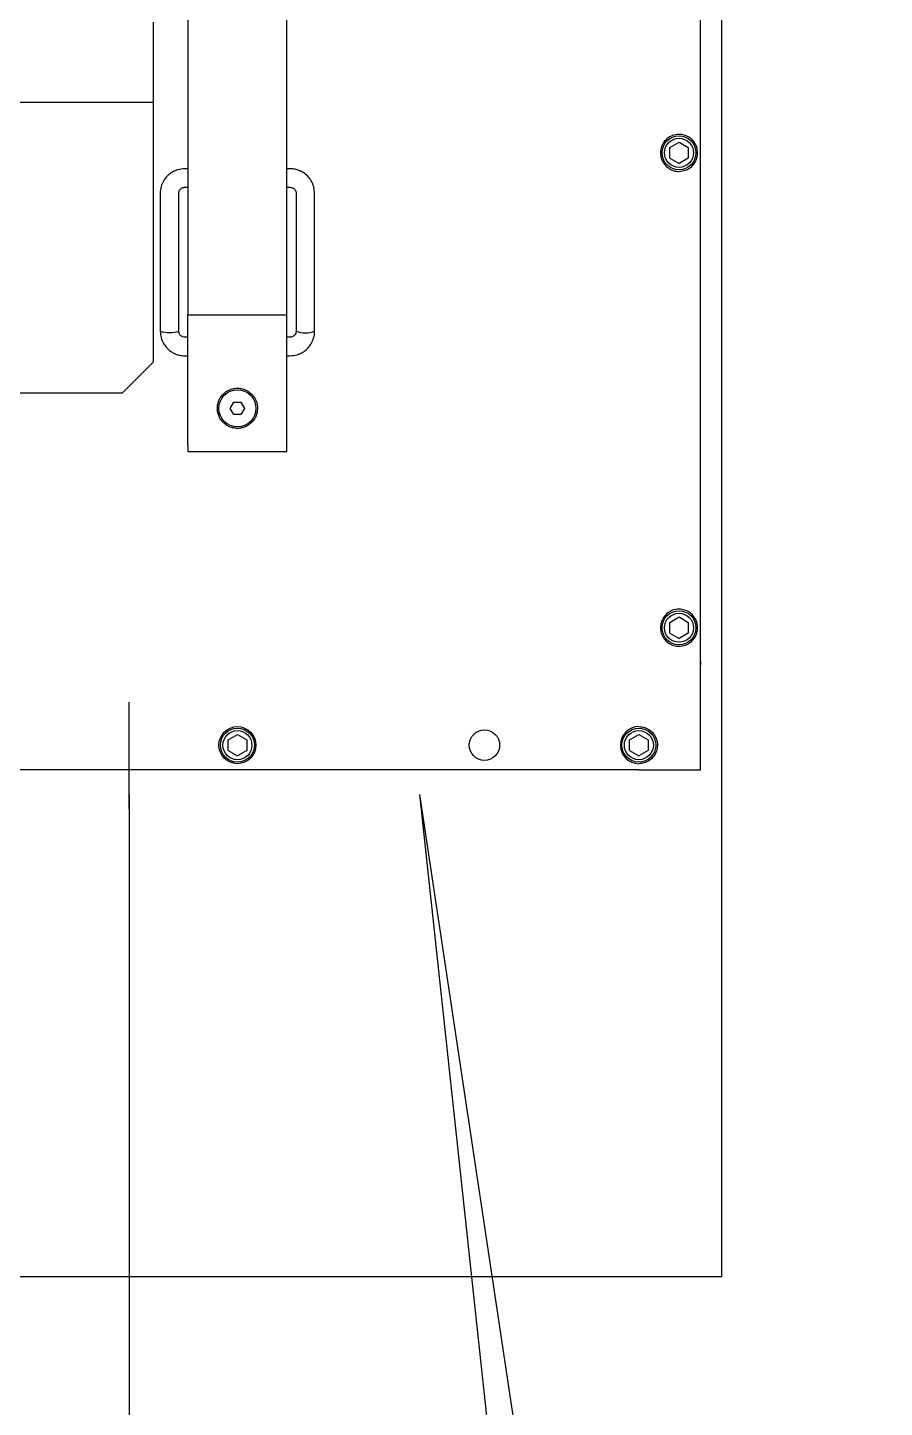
# Model space of a CAD drawing. Extents: x 500 to 100500, y -14500 to 21140.
# Drawn here: x 7449.4 to 7588.1, y -10017 to -9793.8 of the extents above; entities that cross this region are included whole.
import ezdxf

# ---------------------------------------------------------------- set-up
doc = ezdxf.new("R2010")
doc.units = 0
doc.linetypes.add('CENTER', pattern=[10.16, 6.35, -1.27, 1.27, -1.27])
doc.layers.get('0').update_dxf_attribs({"linetype": 'CONTINUOUS'})
for name, color, linetype in [('Center', 1, 'CENTER'), ('D', 7, 'CONTINUOUS'), ('SLD-0', 7, 'CONTINUOUS')]:
    doc.layers.add(name, color=color, linetype=linetype)

# ---------------------------------------------------------------- blocks, each defined once
blk = doc.blocks.new('KJ특성 TURN')
at = {"layer": 'SLD-0'}
for p, q in [((9282.78, -70944.09), (9282.78, -70931.09)), ((9282.78, -70944.09), (9235.48, -70944.09)), ((9282.78, -70986.09), (9282.78, -70944.09)), ((9277.78, -70991.09), (9282.78, -70986.09)), ((9243.78, -70991.09), (9277.78, -70991.09))]:
    blk.add_line(p, q, dxfattribs=at)
blk = doc.blocks.new('KJVision F')
at = {"color": 2, "linetype": 'Continuous', "lineweight": 25}
for p, q in [((8310.12, -71003.14, -10.47), (8310.12, -70726.64, -10.47)), ((8310.12, -70985.64, -10.47), (8310.12, -70744.14, -10.47)), ((8227.12, -70799.09, -10.47), (8227.12, -70929.5, -10.47)), ((8243.12, -70929.5, -10.47), (8243.12, -70799.09, -10.47)), ((8305.12, -70902.44, -10.47), (8306.62, -70901.57, -10.47)), ((8306.62, -70901.57, -10.47), (8308.12, -70902.44, -10.47)), ((8305.12, -70904.17, -10.47), (8305.12, -70902.44, -10.47)), ((8308.12, -70902.44, -10.47), (8308.12, -70904.17, -10.47)), ((8227.12, -70905.87, -10.47), (8226.62, -70905.87, -10.47)), ((8243.62, -70905.87, -10.47), (8243.12, -70905.87, -10.47)), ((8305.12, -70904.17, -10.47), (8306.62, -70905.04, -10.47)), ((8308.12, -70904.17, -10.47), (8306.62, -70905.04, -10.47)), ((8222.62, -70909.85, -10.47), (8222.62, -70932.16, -10.47)), ((8225.62, -70932.16, -10.47), (8225.62, -70909.85, -10.47)), ((8226.62, -70908.87, -10.47), (8227.12, -70908.87, -10.47)), ((8243.12, -70908.87, -10.47), (8243.62, -70908.87, -10.47)), ((8244.62, -70909.85, -10.47), (8244.62, -70932.16, -10.47)), ((8247.62, -70932.16, -10.47), (8247.62, -70909.85, -10.47)), ((8227.12, -70929.5, -10.47), (8243.12, -70929.5, -10.47)), ((8227.12, -70929.5, -10.47), (8243.12, -70929.5, -10.47)), ((8227.12, -70929.5, -10.47), (8227.12, -70929.5, -10.47)), ((8227.12, -70930.3, -10.47), (8227.12, -70929.5, -10.47)), ((8227.12, -70933.48, -10.47), (8227.12, -70930.3, -10.47)), ((8243.12, -70929.5, -10.47), (8243.12, -70929.5, -10.47)), ((8243.12, -70930.3, -10.47), (8243.12, -70929.5, -10.47)), ((8243.12, -70933.48, -10.47), (8243.12, -70930.3, -10.47)), ((8227.12, -70933.14, -10.47), (8226.62, -70933.14, -10.47)), ((8227.12, -70942.47, -10.47), (8227.12, -70933.48, -10.47)), ((8243.62, -70933.14, -10.47), (8243.12, -70933.14, -10.47)), ((8243.12, -70942.47, -10.47), (8243.12, -70933.48, -10.47)), ((8226.62, -70936.14, -10.47), (8227.12, -70936.14, -10.47)), ((8243.12, -70936.14, -10.47), (8243.62, -70936.14, -10.47)), ((8227.12, -70950.52, -10.47), (8227.12, -70942.47, -10.47)), ((8233.97, -70944.64, -10.47), (8234.54, -70943.64, -10.47)), ((8234.54, -70943.64, -10.47), (8235.7, -70943.64, -10.47)), ((8235.7, -70943.64, -10.47), (8236.28, -70944.64, -10.47)), ((8243.12, -70950.52, -10.47), (8243.12, -70942.47, -10.47)), ((8234.54, -70945.64, -10.47), (8233.97, -70944.64, -10.47)), ((8235.7, -70945.64, -10.47), (8234.54, -70945.64, -10.47)), ((8236.28, -70944.64, -10.47), (8235.7, -70945.64, -10.47)), ((8227.12, -70950.52, -10.47), (8227.12, -70951.64, -10.47)), ((8243.12, -70951.64, -10.47), (8243.12, -70950.52, -10.47)), ((8227.12, -70951.64, -10.47), (8243.12, -70951.64, -10.47)), ((8305.12, -70979.27, -10.47), (8306.62, -70978.4, -10.47)), ((8305.12, -70981, -10.47), (8305.12, -70979.27, -10.47)), ((8306.62, -70978.4, -10.47), (8308.12, -70979.27, -10.47)), ((8308.12, -70979.27, -10.47), (8308.12, -70981, -10.47)), ((8305.12, -70981, -10.47), (8306.62, -70981.87, -10.47)), ((8308.12, -70981, -10.47), (8306.62, -70981.87, -10.47)), ((8310.12, -70985.64, -10.47), (8310.12, -70985.64, -10.47)), ((8310.12, -70985.64, -10.47), (8310.12, -70986.14, -10.47)), ((8310.12, -70986.14, -10.47), (8310.12, -70986.14, -10.47)), ((8310.12, -71002.14, -10.47), (8310.12, -70986.14, -10.47)), ((8233.62, -70998.27, -10.47), (8235.12, -70997.4, -10.47)), ((8235.12, -70997.4, -10.47), (8236.62, -70998.27, -10.47)), ((8298.62, -70998.27, -10.47), (8300.12, -70997.4, -10.47)), ((8300.12, -70997.4, -10.47), (8301.62, -70998.27, -10.47)), ((8233.62, -71000, -10.47), (8233.62, -70998.27, -10.47)), ((8233.62, -71000, -10.47), (8235.12, -71000.87, -10.47)), ((8236.62, -71000, -10.47), (8235.12, -71000.87, -10.47)), ((8236.62, -70998.27, -10.47), (8236.62, -71000, -10.47)), ((8298.62, -71000, -10.47), (8298.62, -70998.27, -10.47)), ((8298.62, -71000, -10.47), (8300.12, -71000.87, -10.47)), ((8301.62, -71000, -10.47), (8300.12, -71000.87, -10.47)), ((8301.62, -70998.27, -10.47), (8301.62, -71000, -10.47)), ((8310.12, -71002.14, -10.47), (8310.12, -71002.14, -10.47)), ((8300.12, -71003.14, -10.47), (8170.12, -71003.14, -10.47)), ((8300.12, -71003.14, -10.47), (8310.12, -71003.14, -10.47))]:
    blk.add_line(p, q, dxfattribs=at)
at = {"color": 2}
for p, q in [((8217.62, -71009.5, -10.47), (8217.62, -70992.16, -10.47)), ((8217.62, -71007.14, -10.47), (8217.62, -72337.14, -10.47)), ((8264.62, -71007.14, -10.47), (8464.62, -72337.14, -10.47)), ((8264.62, -71007.14, -10.47), (8307.62, -71407.14, -10.47))]:
    blk.add_line(p, q, dxfattribs=at)
at = {"color": 2, "linetype": 'Continuous', "lineweight": 25}
for centre, radius in [((8306.62, -70903.3, -10.47), 2.75), ((8306.62, -70903.3, -10.47), 2.35), ((8235.12, -70944.64, -10.47), 3), ((8306.62, -70980.14, -10.47), 2.75), ((8306.62, -70980.14, -10.47), 2.35), ((8235.12, -70999.14, -10.47), 3), ((8235.12, -70999.14, -10.47), 2.75), ((8235.12, -70999.14, -10.47), 2.35), ((8275.12, -70999.14, -10.47), 2.46), ((8300.12, -70999.14, -10.47), 2.75), ((8300.12, -70999.14, -10.47), 2.35)]:
    blk.add_circle(centre, radius, dxfattribs=at)
for centre, radius, start, end in [((8224.12, -70927.59, -10.47), 4.8, 251.8089, 288.1911), ((8246.12, -70928.35, -10.47), 4.09, 248.4967, 291.5033), ((8300.12, -70999.14, -10.47), 3, 90, 270)]:
    blk.add_arc(centre, radius, start, end, dxfattribs=at)
for points, knots in [([(8306.6, -70906.3, -10.47), (8306.54, -70906.3, -10.47), (8306.21, -70906.29, -10.47), (8305.59, -70906.17, -10.47), (8304.78, -70905.73, -10.47), (8304.13, -70905.06, -10.47), (8303.71, -70904.21, -10.47), (8303.57, -70903.25, -10.47), (8303.74, -70902.27, -10.47), (8304.26, -70901.35, -10.47), (8305.09, -70900.65, -10.47), (8306.12, -70900.28, -10.47), (8307.37, -70900.3, -10.47), (8308.53, -70900.86, -10.47), (8309.23, -70901.71, -10.47), (8309.52, -70902.48, -10.47), (8309.61, -70902.97, -10.47), (8309.63, -70903.35, -10.47), (8309.6, -70903.72, -10.47), (8309.51, -70904.16, -10.47), (8309.3, -70904.72, -10.47), (8308.77, -70905.48, -10.47), (8307.9, -70906.16, -10.47), (8306.97, -70906.26, -10.47), (8306.6, -70906.3, -10.47)], [0, 0, 0, 0, 0.0087568, 0.0558583, 0.0983847, 0.1391779, 0.1795479, 0.2199494, 0.2609889, 0.3049239, 0.3554509, 0.4056957, 0.4667145, 0.5618717, 0.6487742, 0.6858136, 0.7049587, 0.7196088, 0.7342042, 0.752465, 0.7855309, 0.8372825, 0.9351477, 1, 1, 1, 1]), ([(8226.62, -70905.87, -10.47), (8226.23, -70905.9, -10.47), (8225.69, -70905.94, -10.47), (8224.93, -70906.23, -10.47), (8224.31, -70906.57, -10.47), (8223.66, -70907.12, -10.47), (8223.11, -70907.86, -10.47), (8222.75, -70908.76, -10.47), (8222.58, -70909.46, -10.47), (8222.63, -70909.83, -10.47), (8222.63, -70909.85, -10.47)], [0, 0, 0, 0, 0.184865, 0.260647, 0.386958, 0.52041, 0.666196, 0.822242, 0.988754, 1, 1, 1, 1]), ([(8247.61, -70909.85, -10.47), (8247.59, -70909.5, -10.47), (8247.54, -70908.8, -10.47), (8247.12, -70907.83, -10.47), (8246.5, -70907.02, -10.47), (8245.8, -70906.48, -10.47), (8245.12, -70906.14, -10.47), (8244.42, -70905.92, -10.47), (8243.9, -70905.89, -10.47), (8243.62, -70905.87, -10.47)], [0, 0, 0, 0, 0.167317, 0.33559, 0.499903, 0.650442, 0.754342, 0.865168, 1, 1, 1, 1]), ([(8225.64, -70909.85, -10.47), (8225.63, -70909.79, -10.47), (8225.63, -70909.61, -10.47), (8225.75, -70909.34, -10.47), (8225.95, -70909.11, -10.47), (8226.17, -70908.97, -10.47), (8226.39, -70908.88, -10.47), (8226.55, -70908.87, -10.47), (8226.62, -70908.87, -10.47)], [0, 0, 0, 0, 0.122287, 0.355256, 0.563161, 0.706534, 0.857521, 1, 1, 1, 1]), ([(8243.62, -70908.87, -10.47), (8243.75, -70908.88, -10.47), (8243.93, -70908.9, -10.47), (8244.17, -70909.02, -10.47), (8244.35, -70909.16, -10.47), (8244.52, -70909.39, -10.47), (8244.62, -70909.63, -10.47), (8244.61, -70909.79, -10.47), (8244.6, -70909.85, -10.47)], [0, 0, 0, 0, 0.239521, 0.338304, 0.50296, 0.682902, 0.888148, 1, 1, 1, 1]), ([(8222.63, -70932.16, -10.47), (8222.65, -70932.51, -10.47), (8222.7, -70933.21, -10.47), (8223.13, -70934.18, -10.47), (8223.75, -70934.98, -10.47), (8224.44, -70935.53, -10.47), (8225.12, -70935.87, -10.47), (8225.83, -70936.09, -10.47), (8226.34, -70936.12, -10.47), (8226.62, -70936.14, -10.47)], [0, 0, 0, 0, 0.167305, 0.33558, 0.499895, 0.650437, 0.754338, 0.865166, 1, 1, 1, 1]), ([(8226.62, -70933.14, -10.47), (8226.49, -70933.12, -10.47), (8226.31, -70933.1, -10.47), (8226.07, -70932.99, -10.47), (8225.89, -70932.84, -10.47), (8225.72, -70932.61, -10.47), (8225.62, -70932.37, -10.47), (8225.63, -70932.21, -10.47), (8225.64, -70932.16, -10.47)], [0, 0, 0, 0, 0.239491, 0.338261, 0.502897, 0.682816, 0.888037, 1, 1, 1, 1]), ([(8243.62, -70936.14, -10.47), (8244.01, -70936.11, -10.47), (8244.56, -70936.06, -10.47), (8245.32, -70935.78, -10.47), (8245.93, -70935.44, -10.47), (8246.58, -70934.88, -10.47), (8247.13, -70934.15, -10.47), (8247.49, -70933.25, -10.47), (8247.66, -70932.55, -10.47), (8247.62, -70932.18, -10.47), (8247.61, -70932.16, -10.47)], [0, 0, 0, 0, 0.184865, 0.260647, 0.386958, 0.52041, 0.666196, 0.822242, 0.988754, 1, 1, 1, 1]), ([(8244.6, -70932.16, -10.47), (8244.61, -70932.22, -10.47), (8244.62, -70932.4, -10.47), (8244.49, -70932.67, -10.47), (8244.29, -70932.9, -10.47), (8244.07, -70933.04, -10.47), (8243.85, -70933.12, -10.47), (8243.7, -70933.13, -10.47), (8243.62, -70933.14, -10.47)], [0, 0, 0, 0, 0.122287, 0.355256, 0.563161, 0.706534, 0.857521, 1, 1, 1, 1]), ([(8232.3, -70943.02, -10.47), (8232.47, -70942.77, -10.47), (8232.79, -70942.31, -10.47), (8233.49, -70941.79, -10.47), (8234.27, -70941.46, -10.47), (8235.12, -70941.35, -10.47), (8235.97, -70941.46, -10.47), (8236.76, -70941.79, -10.47), (8237.45, -70942.31, -10.47), (8237.77, -70942.77, -10.47), (8237.94, -70943.02, -10.47)], [0, 0, 0, 0, 0.133331, 0.253473, 0.378719, 0.5, 0.621275, 0.746527, 0.866665, 1, 1, 1, 1]), ([(8231.87, -70944.52, -10.47), (8231.9, -70944.26, -10.47), (8231.94, -70943.76, -10.47), (8232.19, -70943.26, -10.47), (8232.3, -70943.02, -10.47)], [0, 0, 0, 0, 0.511837, 1, 1, 1, 1]), ([(8237.94, -70943.02, -10.47), (8238.06, -70943.26, -10.47), (8238.3, -70943.76, -10.47), (8238.35, -70944.26, -10.47), (8238.37, -70944.52, -10.47)], [0, 0, 0, 0, 0.488163, 1, 1, 1, 1]), ([(8306.6, -70983.14, -10.47), (8306.54, -70983.14, -10.47), (8306.21, -70983.13, -10.47), (8305.59, -70983, -10.47), (8304.78, -70982.56, -10.47), (8304.13, -70981.89, -10.47), (8303.71, -70981.04, -10.47), (8303.57, -70980.08, -10.47), (8303.74, -70979.1, -10.47), (8304.26, -70978.18, -10.47), (8305.09, -70977.48, -10.47), (8306.12, -70977.11, -10.47), (8307.37, -70977.13, -10.47), (8308.53, -70977.7, -10.47), (8309.23, -70978.54, -10.47), (8309.52, -70979.31, -10.47), (8309.61, -70979.8, -10.47), (8309.63, -70980.18, -10.47), (8309.6, -70980.55, -10.47), (8309.51, -70980.99, -10.47), (8309.3, -70981.55, -10.47), (8308.77, -70982.32, -10.47), (8307.9, -70982.99, -10.47), (8306.97, -70983.1, -10.47), (8306.6, -70983.14, -10.47)], [0, 0, 0, 0, 0.008757, 0.055858, 0.098385, 0.139178, 0.179548, 0.219949, 0.260989, 0.304924, 0.355451, 0.405696, 0.466715, 0.561872, 0.648774, 0.685814, 0.704959, 0.719609, 0.734204, 0.752465, 0.785531, 0.837283, 0.935148, 1, 1, 1, 1]), ([(8300.12, -70996.14, -10.47), (8300.45, -70996.17, -10.47), (8301.11, -70996.23, -10.47), (8301.99, -70996.72, -10.47), (8302.68, -70997.46, -10.47), (8303.09, -70998.4, -10.47), (8303.16, -70999.42, -10.47), (8302.91, -71000.38, -10.47), (8302.36, -71001.21, -10.47), (8301.56, -71001.83, -10.47), (8300.76, -71002.11, -10.47), (8300.27, -71002.13, -10.47), (8300.12, -71002.14, -10.47)], [0, 0, 0, 0, 0.104157, 0.20821, 0.314967, 0.424079, 0.530103, 0.632333, 0.736, 0.843986, 0.952648, 1, 1, 1, 1])]:
    blk.add_open_spline(points, degree=3, knots=knots, dxfattribs=at)
blk.add_open_spline([(8238.37, -70944.52, -10.47), (8238.36, -70944.74, -10.47), (8238.35, -70945.17, -10.47), (8238.18, -70945.81, -10.47), (8237.88, -70946.39, -10.47), (8237.48, -70946.91, -10.47), (8236.98, -70947.33, -10.47), (8236.4, -70947.65, -10.47), (8235.77, -70947.84, -10.47), (8235.12, -70947.91, -10.47), (8234.47, -70947.84, -10.47), (8233.84, -70947.65, -10.47), (8233.27, -70947.33, -10.47), (8232.77, -70946.91, -10.47), (8232.36, -70946.39, -10.47), (8232.07, -70945.81, -10.47), (8231.89, -70945.17, -10.47), (8231.88, -70944.74, -10.47), (8231.87, -70944.52, -10.47)], degree=3, dxfattribs=at)
at = {"layer": 'D', "color": 2, "elevation": -10.47}
blk.add_lwpolyline([(8347.12, -70673.15), (8796.12, -70673.15), (8796.12, -71085.15), (8347.12, -71085.15)], close=True, dxfattribs=at)
at = {"layer": 'Center'}
blk.add_blockref('KJ특성 TURN', (-578.66, 48.95, -10.47), dxfattribs=at)

msp = doc.modelspace()

# ---------------------------------------------------------------- block references
for p in [(-1234.37, 61089.26, -65.34), (-751.77, 61089.26, -65.34)]:
    msp.add_blockref('KJVision F', p)

doc.saveas('drawing.dxf')
